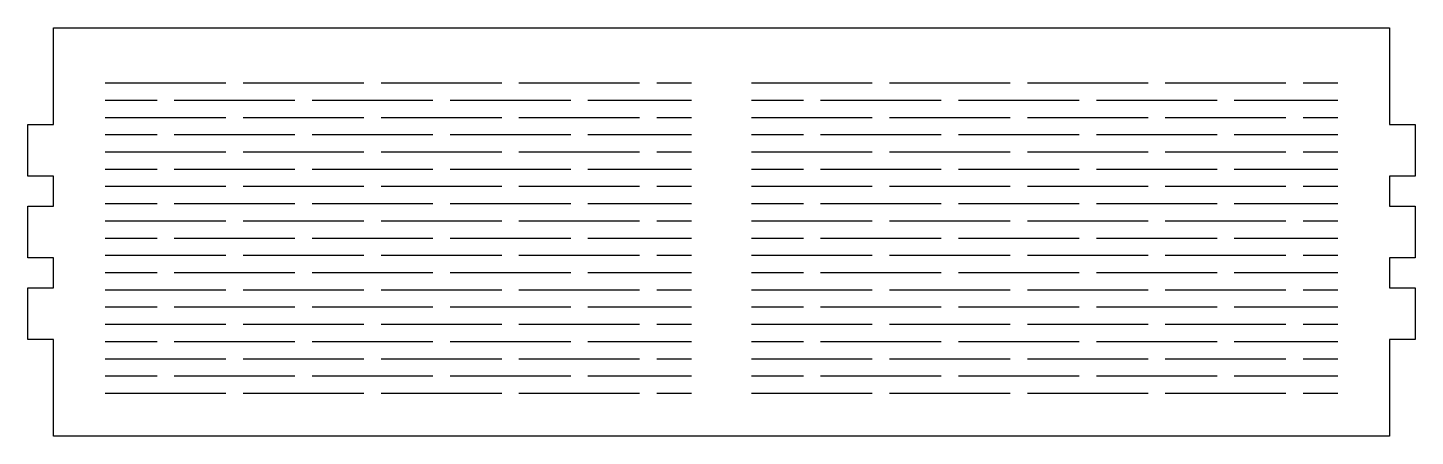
# Model space of a CAD drawing. Header units: millimetres. Extents: x 10 to 332, y 10 to 105.
import ezdxf

# ---------------------------------------------------------------- set-up
doc = ezdxf.new("R2010")
doc.units = ezdxf.units.MM
doc.layers.add('CUT_4MM', color=7, linetype='CONTINUOUS')
doc.layers.add('LIVING_HINGE_CUTS', color=7, linetype='CONTINUOUS')

msp = doc.modelspace()

# ---------------------------------------------------------------- linework, layer by layer
at = {"layer": 'CUT_4MM'}
msp.add_lwpolyline([(10, 44.44), (16, 44.44), (16, 51.4), (10, 51.4), (10, 63.4), (16, 63.4), (16, 70.36), (10, 70.36), (10, 82.36), (16, 82.36), (16, 104.8), (326, 104.8), (326, 82.36), (332, 82.36), (332, 70.36), (326, 70.36), (326, 63.4), (332, 63.4), (332, 51.4), (326, 51.4), (326, 44.44), (332, 44.44), (332, 32.44), (326, 32.44), (326, 10), (16, 10), (16, 32.44), (10, 32.44), (10, 44.44)], close=True, dxfattribs=at)
at = {"layer": 'LIVING_HINGE_CUTS'}
for p, q in [((28, 92), (56, 92)), ((60, 92), (88, 92)), ((92, 92), (120, 92)), ((124, 92), (152, 92)), ((156, 92), (164, 92)), ((178, 92), (206, 92)), ((210, 92), (238, 92)), ((242, 92), (270, 92)), ((274, 92), (302, 92)), ((306, 92), (314, 92)), ((28, 88), (40, 88)), ((44, 88), (72, 88)), ((76, 88), (104, 88)), ((108, 88), (136, 88)), ((140, 88), (164, 88)), ((178, 88), (190, 88)), ((194, 88), (222, 88)), ((226, 88), (254, 88)), ((258, 88), (286, 88)), ((290, 88), (314, 88)), ((28, 84), (56, 84)), ((60, 84), (88, 84)), ((92, 84), (120, 84)), ((124, 84), (152, 84)), ((156, 84), (164, 84)), ((178, 84), (206, 84)), ((210, 84), (238, 84)), ((242, 84), (270, 84)), ((274, 84), (302, 84)), ((306, 84), (314, 84)), ((28, 80), (40, 80)), ((44, 80), (72, 80)), ((76, 80), (104, 80)), ((108, 80), (136, 80)), ((140, 80), (164, 80)), ((178, 80), (190, 80)), ((194, 80), (222, 80)), ((226, 80), (254, 80)), ((258, 80), (286, 80)), ((290, 80), (314, 80)), ((28, 76), (56, 76)), ((60, 76), (88, 76)), ((92, 76), (120, 76)), ((124, 76), (152, 76)), ((156, 76), (164, 76)), ((178, 76), (206, 76)), ((210, 76), (238, 76)), ((242, 76), (270, 76)), ((274, 76), (302, 76)), ((306, 76), (314, 76)), ((28, 72), (40, 72)), ((44, 72), (72, 72)), ((76, 72), (104, 72)), ((108, 72), (136, 72)), ((140, 72), (164, 72)), ((178, 72), (190, 72)), ((194, 72), (222, 72)), ((226, 72), (254, 72)), ((258, 72), (286, 72)), ((290, 72), (314, 72)), ((28, 68), (56, 68)), ((60, 68), (88, 68)), ((92, 68), (120, 68)), ((124, 68), (152, 68)), ((156, 68), (164, 68)), ((178, 68), (206, 68)), ((210, 68), (238, 68)), ((242, 68), (270, 68)), ((274, 68), (302, 68)), ((306, 68), (314, 68)), ((28, 64), (40, 64)), ((44, 64), (72, 64)), ((76, 64), (104, 64)), ((108, 64), (136, 64)), ((140, 64), (164, 64)), ((178, 64), (190, 64)), ((194, 64), (222, 64)), ((226, 64), (254, 64)), ((258, 64), (286, 64)), ((290, 64), (314, 64)), ((28, 60), (56, 60)), ((60, 60), (88, 60)), ((92, 60), (120, 60)), ((124, 60), (152, 60)), ((156, 60), (164, 60)), ((178, 60), (206, 60)), ((210, 60), (238, 60)), ((242, 60), (270, 60)), ((274, 60), (302, 60)), ((306, 60), (314, 60)), ((28, 56), (40, 56)), ((44, 56), (72, 56)), ((76, 56), (104, 56)), ((108, 56), (136, 56)), ((140, 56), (164, 56)), ((178, 56), (190, 56)), ((194, 56), (222, 56)), ((226, 56), (254, 56)), ((258, 56), (286, 56)), ((290, 56), (314, 56)), ((28, 52), (56, 52)), ((60, 52), (88, 52)), ((92, 52), (120, 52)), ((124, 52), (152, 52)), ((156, 52), (164, 52)), ((178, 52), (206, 52)), ((210, 52), (238, 52)), ((242, 52), (270, 52)), ((274, 52), (302, 52)), ((306, 52), (314, 52)), ((28, 48), (40, 48)), ((44, 48), (72, 48)), ((76, 48), (104, 48)), ((108, 48), (136, 48)), ((140, 48), (164, 48)), ((178, 48), (190, 48)), ((194, 48), (222, 48)), ((226, 48), (254, 48)), ((258, 48), (286, 48)), ((290, 48), (314, 48)), ((28, 44), (56, 44)), ((60, 44), (88, 44)), ((92, 44), (120, 44)), ((124, 44), (152, 44)), ((156, 44), (164, 44)), ((178, 44), (206, 44)), ((210, 44), (238, 44)), ((242, 44), (270, 44)), ((274, 44), (302, 44)), ((306, 44), (314, 44)), ((28, 40), (40, 40)), ((44, 40), (72, 40)), ((76, 40), (104, 40)), ((108, 40), (136, 40)), ((140, 40), (164, 40)), ((178, 40), (190, 40)), ((194, 40), (222, 40)), ((226, 40), (254, 40)), ((258, 40), (286, 40)), ((290, 40), (314, 40)), ((28, 36), (56, 36)), ((60, 36), (88, 36)), ((92, 36), (120, 36)), ((124, 36), (152, 36)), ((156, 36), (164, 36)), ((178, 36), (206, 36)), ((210, 36), (238, 36)), ((242, 36), (270, 36)), ((274, 36), (302, 36)), ((306, 36), (314, 36)), ((28, 32), (40, 32)), ((44, 32), (72, 32)), ((76, 32), (104, 32)), ((108, 32), (136, 32)), ((140, 32), (164, 32)), ((178, 32), (190, 32)), ((194, 32), (222, 32)), ((226, 32), (254, 32)), ((258, 32), (286, 32)), ((290, 32), (314, 32)), ((28, 28), (56, 28)), ((60, 28), (88, 28)), ((92, 28), (120, 28)), ((124, 28), (152, 28)), ((156, 28), (164, 28)), ((178, 28), (206, 28)), ((210, 28), (238, 28)), ((242, 28), (270, 28)), ((274, 28), (302, 28)), ((306, 28), (314, 28)), ((28, 24), (40, 24)), ((44, 24), (72, 24)), ((76, 24), (104, 24)), ((108, 24), (136, 24)), ((140, 24), (164, 24)), ((178, 24), (190, 24)), ((194, 24), (222, 24)), ((226, 24), (254, 24)), ((258, 24), (286, 24)), ((290, 24), (314, 24)), ((28, 20), (56, 20)), ((60, 20), (88, 20)), ((92, 20), (120, 20)), ((124, 20), (152, 20)), ((156, 20), (164, 20)), ((178, 20), (206, 20)), ((210, 20), (238, 20)), ((242, 20), (270, 20)), ((274, 20), (302, 20)), ((306, 20), (314, 20))]:
    msp.add_line(p, q, dxfattribs=at)

doc.saveas('drawing.dxf')
